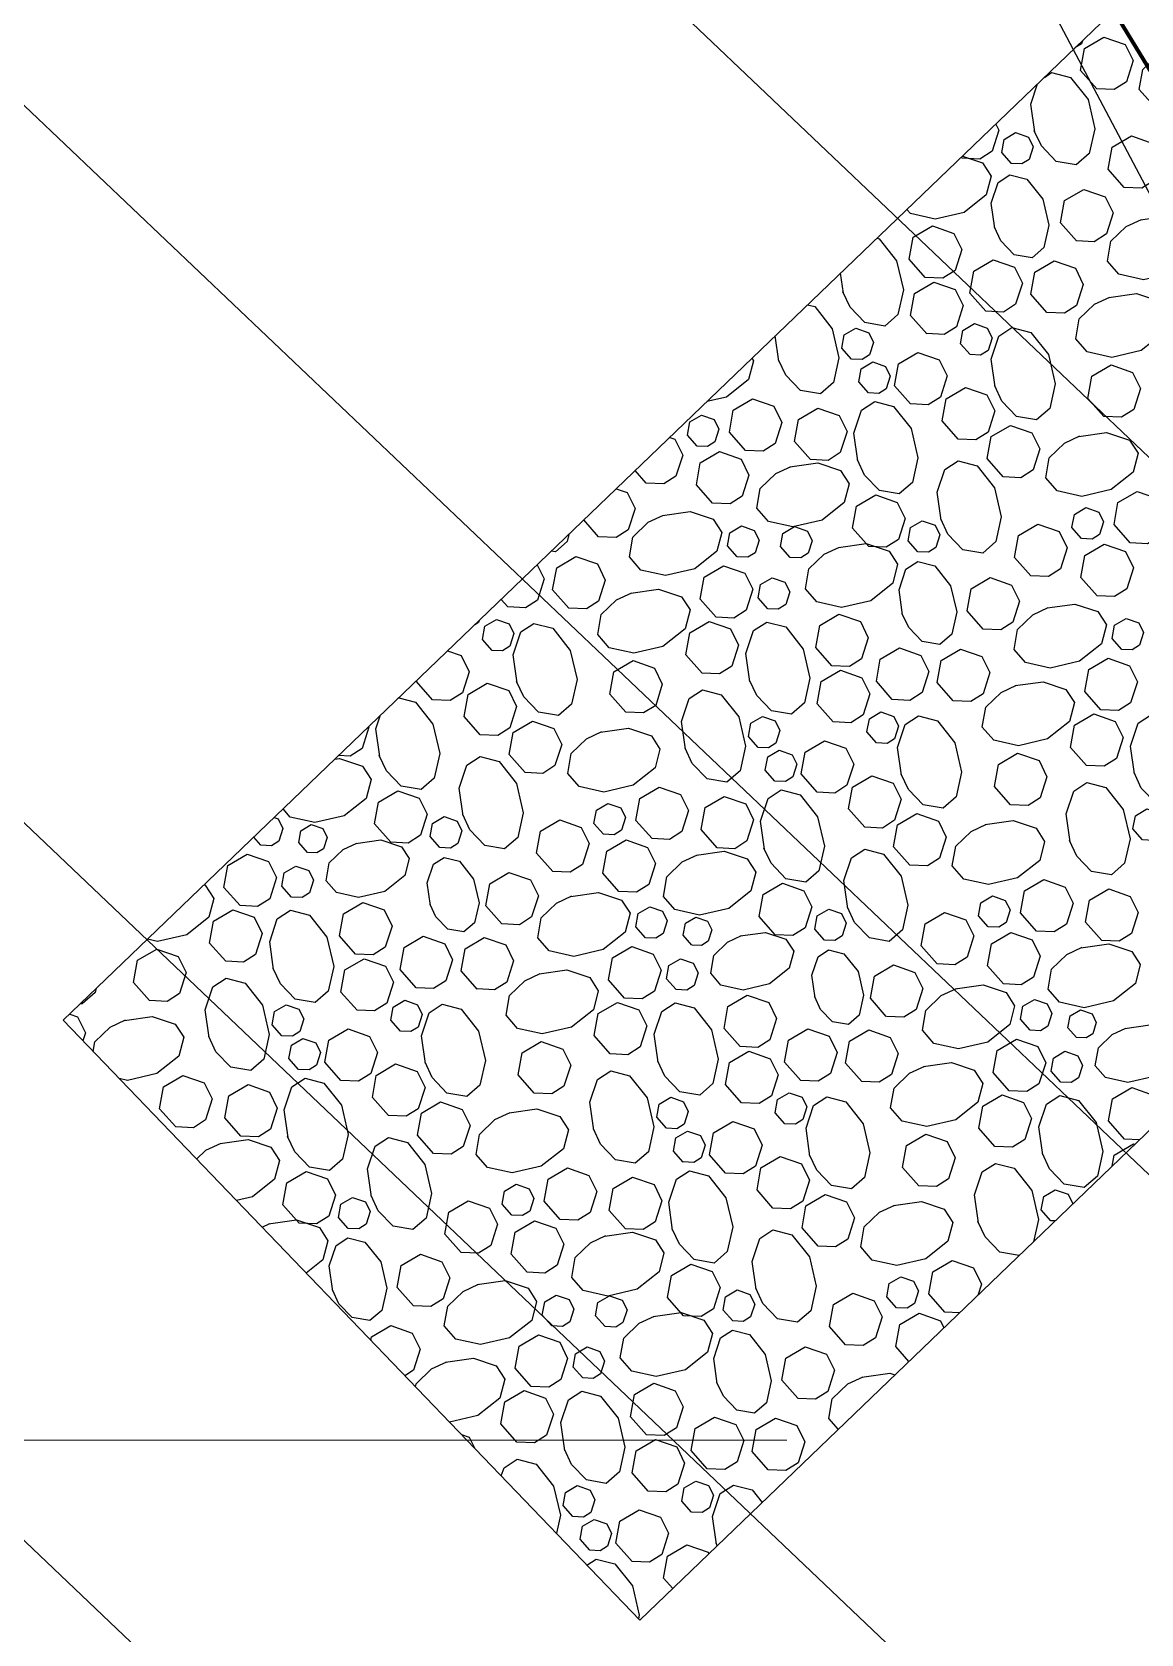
# Model space of a CAD drawing. Header units: inches. Extents: x -5337 to 1057, y 15227 to 19227.
# Drawn here: x -2518.72 to -2505.39, y 16526.15 to 16545.41 of the extents above; entities that cross this region are included whole.
import ezdxf

# ---------------------------------------------------------------- set-up
doc = ezdxf.new("R2010")
doc.units = ezdxf.units.IN
doc.header["$LTSCALE"] = 150
doc.header["$MEASUREMENT"] = 0
doc.linetypes.add('HIDDEN', pattern=[0.375, 0.25, -0.125])
for name, color, linetype in [('CONT-MJR', 84, 'Continuous'), ('grid', 7, 'HIDDEN'), ('PAVING', 7, 'Continuous')]:
    doc.layers.add(name, color=color, linetype=linetype)

msp = doc.modelspace()

# ---------------------------------------------------------------- linework, layer by layer
at = {"color": 5}
for p, q in [((-2520.259, 16554.525), (-2501.924, 16537.091)), ((-2481.3, 16498.004), (-2509.689, 16551.808)), ((-2526.284, 16551.63), (-2492.792, 16519.783)), ((-2530.894, 16547.389), (-2483.659, 16502.474)), ((-2535.503, 16543.148), (-2480.718, 16491.053))]:
    msp.add_line(p, q, dxfattribs=at)
at = {"layer": 'CONT-MJR', "color": 5, "linetype": 'Continuous', "lineweight": 70}
msp.add_line((-2501.621, 16538.925), (-2509.053, 16551.159), dxfattribs=at)
at = {"layer": 'grid', "color": 252, "linetype": 'HIDDEN', "lineweight": 0, "ltscale": 0.6}
msp.add_line((-5232.144, 16528.484), (952.356, 16528.484), dxfattribs=at)
at = {"layer": 'PAVING', "color": 1, "flags": 128}
msp.add_lwpolyline([(-2518.342, 16533.529), (-2511.411, 16526.319), (-2496.993, 16540.18), (-2503.924, 16547.389)], close=True, dxfattribs=at)
for points in [[(-2506.094, 16545.304), (-2506.105, 16545.267), (-2506.184, 16545.217)], [(-2505.922, 16544.727), (-2506.116, 16544.947), (-2506.068, 16545.211), (-2505.836, 16545.347), (-2505.579, 16545.257), (-2505.484, 16545.064), (-2505.564, 16544.811), (-2505.711, 16544.718), (-2505.922, 16544.727)], [(-2505.015, 16545.215), (-2504.68, 16545.263), (-2504.405, 16545.171), (-2504.302, 16545.012), (-2504.361, 16544.785), (-2504.626, 16544.575), (-2504.977, 16544.494), (-2505.273, 16544.559), (-2505.41, 16544.717), (-2505.369, 16544.956), (-2505.184, 16545.134), (-2505, 16545.22)], [(-2506.551, 16544.863), (-2506.464, 16544.92), (-2506.237, 16544.861), (-2506.026, 16544.596), (-2505.945, 16544.246), (-2506.011, 16543.949), (-2506.169, 16543.812), (-2506.408, 16543.852), (-2506.586, 16544.038), (-2506.672, 16544.222)], [(-2506.667, 16544.208), (-2506.714, 16544.542), (-2506.633, 16544.784)], [(-2507.136, 16544.301), (-2507.1, 16544.227), (-2507.18, 16543.974), (-2507.327, 16543.881), (-2507.538, 16543.891)], [(-2506.947, 16543.827), (-2507.063, 16543.959), (-2507.034, 16544.118), (-2506.896, 16544.199), (-2506.741, 16544.145), (-2506.684, 16544.029), (-2506.732, 16543.877), (-2506.821, 16543.822), (-2506.948, 16543.827)], [(-2505.591, 16543.539), (-2505.785, 16543.758), (-2505.737, 16544.023), (-2505.505, 16544.159), (-2505.248, 16544.07), (-2505.153, 16543.876), (-2505.233, 16543.623), (-2505.38, 16543.53), (-2505.591, 16543.539)], [(-2507.536, 16543.917), (-2507.293, 16543.836), (-2507.191, 16543.677), (-2507.25, 16543.45), (-2507.515, 16543.24), (-2507.865, 16543.159), (-2508.161, 16543.225), (-2508.205, 16543.274)], [(-2507.538, 16543.891), (-2507.55, 16543.903)], [(-2507.147, 16543.05), (-2507.19, 16543.352), (-2507.107, 16543.599), (-2506.964, 16543.692), (-2506.76, 16543.639), (-2506.571, 16543.4), (-2506.497, 16543.085), (-2506.557, 16542.818), (-2506.699, 16542.694), (-2506.914, 16542.731), (-2507.074, 16542.898), (-2507.151, 16543.063)], [(-2506.164, 16542.897), (-2506.357, 16543.116), (-2506.309, 16543.381), (-2506.078, 16543.517), (-2505.821, 16543.427), (-2505.725, 16543.234), (-2505.806, 16542.981), (-2505.953, 16542.888), (-2506.164, 16542.897)], [(-2505.396, 16543.151), (-2505.061, 16543.199), (-2504.786, 16543.107), (-2504.683, 16542.948), (-2504.742, 16542.721), (-2505.007, 16542.511), (-2505.358, 16542.43), (-2505.654, 16542.496), (-2505.792, 16542.654), (-2505.751, 16542.893), (-2505.566, 16543.07), (-2505.382, 16543.156)], [(-2507.983, 16542.457), (-2508.176, 16542.677), (-2508.128, 16542.941), (-2507.896, 16543.077), (-2507.639, 16542.987), (-2507.544, 16542.794), (-2507.624, 16542.541), (-2507.771, 16542.448), (-2507.983, 16542.457)], [(-2508.561, 16542.931), (-2508.536, 16542.924), (-2508.326, 16542.659), (-2508.245, 16542.308), (-2508.31, 16542.012), (-2508.468, 16541.874), (-2508.707, 16541.915), (-2508.885, 16542.1), (-2508.971, 16542.285)], [(-2507.254, 16542.052), (-2507.448, 16542.271), (-2507.4, 16542.535), (-2507.168, 16542.671), (-2506.911, 16542.582), (-2506.815, 16542.388), (-2506.896, 16542.135), (-2507.043, 16542.042), (-2507.254, 16542.052)], [(-2506.521, 16542.038), (-2506.715, 16542.257), (-2506.667, 16542.522), (-2506.435, 16542.658), (-2506.178, 16542.568), (-2506.083, 16542.375), (-2506.163, 16542.122), (-2506.31, 16542.029), (-2506.521, 16542.038)], [(-2508.966, 16542.27), (-2509, 16542.509)], [(-2507.965, 16541.782), (-2508.158, 16542.002), (-2508.11, 16542.266), (-2507.878, 16542.402), (-2507.621, 16542.313), (-2507.526, 16542.119), (-2507.606, 16541.866), (-2507.753, 16541.773), (-2507.964, 16541.783)], [(-2505.777, 16542.218), (-2505.443, 16542.266), (-2505.168, 16542.174), (-2505.065, 16542.015), (-2505.124, 16541.788), (-2505.389, 16541.578), (-2505.74, 16541.497), (-2506.036, 16541.563), (-2506.173, 16541.721), (-2506.132, 16541.96), (-2505.947, 16542.137), (-2505.763, 16542.223)], [(-2509.396, 16542.129), (-2509.31, 16542.107), (-2509.1, 16541.842), (-2509.019, 16541.491), (-2509.085, 16541.195), (-2509.243, 16541.058), (-2509.481, 16541.098), (-2509.659, 16541.284), (-2509.745, 16541.468)], [(-2508.869, 16541.476), (-2508.985, 16541.608), (-2508.956, 16541.767), (-2508.817, 16541.848), (-2508.662, 16541.794), (-2508.605, 16541.678), (-2508.654, 16541.526), (-2508.742, 16541.471), (-2508.869, 16541.476)], [(-2507.444, 16541.53), (-2507.559, 16541.662), (-2507.531, 16541.821), (-2507.391, 16541.903), (-2507.238, 16541.849), (-2507.18, 16541.733), (-2507.228, 16541.581), (-2507.317, 16541.525), (-2507.443, 16541.531)], [(-2507.143, 16541.142), (-2507.191, 16541.477), (-2507.099, 16541.752), (-2506.94, 16541.855), (-2506.713, 16541.796), (-2506.503, 16541.531), (-2506.422, 16541.18), (-2506.487, 16540.884), (-2506.645, 16540.746), (-2506.884, 16540.787), (-2507.062, 16540.972), (-2507.148, 16541.156)], [(-2509.74, 16541.453), (-2509.784, 16541.756)], [(-2510.065, 16541.486), (-2510.046, 16541.457), (-2510.106, 16541.23), (-2510.37, 16541.02), (-2510.606, 16540.966)], [(-2508.666, 16541.071), (-2508.782, 16541.202), (-2508.753, 16541.361), (-2508.614, 16541.443), (-2508.46, 16541.389), (-2508.403, 16541.273), (-2508.451, 16541.121), (-2508.539, 16541.065), (-2508.666, 16541.071)], [(-2508.158, 16540.937), (-2508.351, 16541.156), (-2508.303, 16541.421), (-2508.071, 16541.557), (-2507.814, 16541.467), (-2507.719, 16541.274), (-2507.8, 16541.021), (-2507.946, 16540.928), (-2508.158, 16540.937)], [(-2505.836, 16540.786), (-2506.029, 16541.005), (-2505.981, 16541.27), (-2505.749, 16541.406), (-2505.492, 16541.317), (-2505.397, 16541.123), (-2505.477, 16540.87), (-2505.624, 16540.777), (-2505.836, 16540.786)], [(-2507.587, 16540.516), (-2507.78, 16540.735), (-2507.732, 16541), (-2507.5, 16541.136), (-2507.243, 16541.046), (-2507.148, 16540.853), (-2507.228, 16540.6), (-2507.375, 16540.507), (-2507.587, 16540.516)], [(-2510.143, 16540.379), (-2510.336, 16540.599), (-2510.289, 16540.863), (-2510.057, 16541), (-2509.8, 16540.91), (-2509.704, 16540.716), (-2509.785, 16540.463), (-2509.932, 16540.37), (-2510.143, 16540.38)], [(-2509.361, 16540.268), (-2509.554, 16540.488), (-2509.506, 16540.752), (-2509.275, 16540.888), (-2509.017, 16540.799), (-2508.922, 16540.605), (-2509.003, 16540.352), (-2509.149, 16540.259), (-2509.361, 16540.268)], [(-2508.793, 16540.252), (-2508.841, 16540.587), (-2508.749, 16540.862), (-2508.59, 16540.965), (-2508.363, 16540.906), (-2508.153, 16540.641), (-2508.072, 16540.291), (-2508.137, 16539.994), (-2508.295, 16539.857), (-2508.534, 16539.897), (-2508.712, 16540.083), (-2508.798, 16540.267)], [(-2510.725, 16540.432), (-2510.841, 16540.563), (-2510.812, 16540.722), (-2510.673, 16540.803), (-2510.519, 16540.75), (-2510.461, 16540.634), (-2510.51, 16540.482), (-2510.598, 16540.426), (-2510.725, 16540.432)], [(-2507.045, 16540.061), (-2507.239, 16540.28), (-2507.191, 16540.545), (-2506.959, 16540.68), (-2506.702, 16540.591), (-2506.607, 16540.398), (-2506.687, 16540.144), (-2506.834, 16540.051), (-2507.045, 16540.061)], [(-2511.053, 16540.536), (-2510.993, 16540.515), (-2510.897, 16540.322), (-2510.978, 16540.068), (-2511.125, 16539.976), (-2511.336, 16539.985)], [(-2506.138, 16540.548), (-2505.803, 16540.596), (-2505.528, 16540.504), (-2505.425, 16540.345), (-2505.484, 16540.118), (-2505.749, 16539.908), (-2506.1, 16539.827), (-2506.396, 16539.893), (-2506.533, 16540.051), (-2506.493, 16540.289), (-2506.307, 16540.467), (-2506.123, 16540.553)], [(-2510.54, 16539.745), (-2510.733, 16539.964), (-2510.686, 16540.228), (-2510.454, 16540.365), (-2510.196, 16540.275), (-2510.101, 16540.082), (-2510.182, 16539.828), (-2510.328, 16539.735), (-2510.54, 16539.745)], [(-2507.79, 16539.541), (-2507.838, 16539.876), (-2507.745, 16540.15), (-2507.587, 16540.253), (-2507.36, 16540.194), (-2507.149, 16539.93), (-2507.068, 16539.579), (-2507.134, 16539.283), (-2507.292, 16539.145), (-2507.531, 16539.186), (-2507.709, 16539.371), (-2507.795, 16539.555)], [(-2511.336, 16539.985), (-2511.469, 16540.136)], [(-2509.609, 16540.181), (-2509.275, 16540.229), (-2509, 16540.137), (-2508.897, 16539.978), (-2508.956, 16539.751), (-2509.221, 16539.541), (-2509.572, 16539.46), (-2509.868, 16539.525), (-2510.005, 16539.684), (-2509.965, 16539.922), (-2509.779, 16540.1), (-2509.595, 16540.186)], [(-2511.696, 16539.918), (-2511.565, 16539.873), (-2511.47, 16539.679), (-2511.551, 16539.426), (-2511.697, 16539.333), (-2511.909, 16539.342)], [(-2505.521, 16539.267), (-2505.714, 16539.487), (-2505.666, 16539.751), (-2505.435, 16539.887), (-2505.178, 16539.798), (-2505.083, 16539.604), (-2505.163, 16539.351), (-2505.31, 16539.258), (-2505.521, 16539.267)], [(-2508.661, 16539.224), (-2508.855, 16539.443), (-2508.807, 16539.708), (-2508.575, 16539.844), (-2508.318, 16539.754), (-2508.223, 16539.561), (-2508.303, 16539.307), (-2508.45, 16539.215), (-2508.661, 16539.224)], [(-2506.103, 16539.319), (-2506.219, 16539.451), (-2506.19, 16539.609), (-2506.051, 16539.691), (-2505.897, 16539.637), (-2505.84, 16539.521), (-2505.888, 16539.369), (-2505.976, 16539.314), (-2506.103, 16539.319)], [(-2511.909, 16539.342), (-2512.085, 16539.543)], [(-2511.141, 16539.597), (-2510.806, 16539.645), (-2510.531, 16539.553), (-2510.428, 16539.394), (-2510.487, 16539.167), (-2510.752, 16538.957), (-2511.103, 16538.876), (-2511.399, 16538.941), (-2511.537, 16539.1), (-2511.496, 16539.338), (-2511.311, 16539.516), (-2511.127, 16539.602)], [(-2510.243, 16539.099), (-2510.359, 16539.231), (-2510.33, 16539.39), (-2510.191, 16539.471), (-2510.037, 16539.417), (-2509.98, 16539.301), (-2510.028, 16539.15), (-2510.116, 16539.094), (-2510.243, 16539.099)], [(-2508.071, 16539.16), (-2508.187, 16539.292), (-2508.158, 16539.451), (-2508.019, 16539.532), (-2507.865, 16539.479), (-2507.807, 16539.363), (-2507.856, 16539.211), (-2507.944, 16539.155), (-2508.071, 16539.161)], [(-2506.715, 16538.873), (-2506.908, 16539.092), (-2506.86, 16539.356), (-2506.628, 16539.493), (-2506.371, 16539.403), (-2506.276, 16539.209), (-2506.356, 16538.956), (-2506.503, 16538.863), (-2506.715, 16538.873)], [(-2512.266, 16539.369), (-2512.285, 16539.283), (-2512.427, 16539.16), (-2512.476, 16539.168)], [(-2509.605, 16539.091), (-2509.72, 16539.223), (-2509.692, 16539.382), (-2509.553, 16539.464), (-2509.398, 16539.41), (-2509.341, 16539.294), (-2509.389, 16539.142), (-2509.477, 16539.086), (-2509.605, 16539.092)], [(-2512.266, 16538.483), (-2512.46, 16538.703), (-2512.411, 16538.967), (-2512.18, 16539.103), (-2511.923, 16539.014), (-2511.827, 16538.82), (-2511.908, 16538.567), (-2512.055, 16538.474), (-2512.266, 16538.483)], [(-2509.026, 16539.213), (-2508.692, 16539.261), (-2508.417, 16539.17), (-2508.314, 16539.011), (-2508.373, 16538.784), (-2508.638, 16538.573), (-2508.989, 16538.492), (-2509.285, 16538.558), (-2509.423, 16538.716), (-2509.382, 16538.955), (-2509.196, 16539.133), (-2509.012, 16539.218)], [(-2505.918, 16538.632), (-2506.111, 16538.852), (-2506.064, 16539.116), (-2505.832, 16539.252), (-2505.575, 16539.163), (-2505.479, 16538.969), (-2505.56, 16538.716), (-2505.707, 16538.623), (-2505.918, 16538.632)], [(-2512.645, 16539.005), (-2512.56, 16538.834), (-2512.641, 16538.581), (-2512.788, 16538.488), (-2512.999, 16538.497)], [(-2510.494, 16538.373), (-2510.687, 16538.592), (-2510.639, 16538.857), (-2510.407, 16538.993), (-2510.15, 16538.903), (-2510.055, 16538.71), (-2510.136, 16538.457), (-2510.282, 16538.364), (-2510.494, 16538.373)], [(-2508.254, 16538.403), (-2508.297, 16538.705), (-2508.214, 16538.952), (-2508.071, 16539.045), (-2507.867, 16538.992), (-2507.677, 16538.753), (-2507.604, 16538.438), (-2507.664, 16538.171), (-2507.806, 16538.047), (-2508.021, 16538.084), (-2508.181, 16538.251), (-2508.258, 16538.416)], [(-2511.522, 16538.664), (-2511.188, 16538.712), (-2510.913, 16538.62), (-2510.809, 16538.461), (-2510.869, 16538.234), (-2511.134, 16538.024), (-2511.484, 16537.943), (-2511.78, 16538.008), (-2511.918, 16538.166), (-2511.877, 16538.405), (-2511.692, 16538.583), (-2511.508, 16538.669)], [(-2509.874, 16538.475), (-2509.99, 16538.607), (-2509.962, 16538.766), (-2509.823, 16538.847), (-2509.668, 16538.794), (-2509.611, 16538.678), (-2509.659, 16538.526), (-2509.748, 16538.47), (-2509.874, 16538.476)], [(-2507.287, 16538.23), (-2507.48, 16538.45), (-2507.432, 16538.714), (-2507.201, 16538.85), (-2506.944, 16538.76), (-2506.848, 16538.567), (-2506.929, 16538.314), (-2507.076, 16538.221), (-2507.287, 16538.23)], [(-2512.999, 16538.497), (-2513.079, 16538.588)], [(-2506.519, 16538.485), (-2506.185, 16538.532), (-2505.909, 16538.441), (-2505.806, 16538.282), (-2505.865, 16538.055), (-2506.13, 16537.844), (-2506.481, 16537.763), (-2506.777, 16537.829), (-2506.915, 16537.987), (-2506.874, 16538.226), (-2506.689, 16538.404), (-2506.505, 16538.49)], [(-2513.345, 16538.333), (-2513.351, 16538.312), (-2513.396, 16538.284)], [(-2513.188, 16537.976), (-2513.304, 16538.108), (-2513.275, 16538.266), (-2513.136, 16538.348), (-2512.982, 16538.294), (-2512.925, 16538.178), (-2512.973, 16538.026), (-2513.061, 16537.971), (-2513.188, 16537.976)], [(-2510.665, 16537.703), (-2510.859, 16537.923), (-2510.811, 16538.187), (-2510.579, 16538.323), (-2510.322, 16538.233), (-2510.227, 16538.04), (-2510.307, 16537.787), (-2510.454, 16537.694), (-2510.665, 16537.703)], [(-2510.089, 16537.603), (-2510.137, 16537.938), (-2510.045, 16538.213), (-2509.886, 16538.316), (-2509.659, 16538.257), (-2509.449, 16537.992), (-2509.368, 16537.642), (-2509.434, 16537.346), (-2509.591, 16537.208), (-2509.83, 16537.249), (-2510.008, 16537.434), (-2510.094, 16537.618)], [(-2509.106, 16537.79), (-2509.299, 16538.01), (-2509.251, 16538.274), (-2509.019, 16538.411), (-2508.762, 16538.321), (-2508.667, 16538.127), (-2508.748, 16537.874), (-2508.894, 16537.781), (-2509.106, 16537.79)], [(-2505.621, 16537.987), (-2505.737, 16538.119), (-2505.708, 16538.277), (-2505.569, 16538.359), (-2505.415, 16538.305), (-2505.358, 16538.189), (-2505.407, 16538.037), (-2505.494, 16537.981), (-2505.621, 16537.987)], [(-2512.888, 16537.587), (-2512.936, 16537.922), (-2512.844, 16538.197), (-2512.685, 16538.3), (-2512.458, 16538.241), (-2512.248, 16537.976), (-2512.166, 16537.625), (-2512.232, 16537.329), (-2512.39, 16537.192), (-2512.629, 16537.232), (-2512.807, 16537.418), (-2512.893, 16537.602)], [(-2513.722, 16537.97), (-2513.559, 16537.913), (-2513.464, 16537.719), (-2513.545, 16537.466), (-2513.691, 16537.374), (-2513.903, 16537.383)], [(-2508.378, 16537.385), (-2508.57, 16537.604), (-2508.523, 16537.869), (-2508.291, 16538.005), (-2508.034, 16537.915), (-2507.939, 16537.722), (-2508.019, 16537.469), (-2508.166, 16537.375), (-2508.378, 16537.385)], [(-2507.645, 16537.371), (-2507.838, 16537.59), (-2507.79, 16537.855), (-2507.558, 16537.991), (-2507.301, 16537.901), (-2507.206, 16537.708), (-2507.286, 16537.455), (-2507.433, 16537.362), (-2507.645, 16537.371)], [(-2511.581, 16537.232), (-2511.774, 16537.451), (-2511.726, 16537.716), (-2511.494, 16537.852), (-2511.237, 16537.762), (-2511.142, 16537.569), (-2511.222, 16537.315), (-2511.369, 16537.223), (-2511.581, 16537.232)], [(-2505.872, 16537.261), (-2506.065, 16537.48), (-2506.017, 16537.745), (-2505.786, 16537.881), (-2505.528, 16537.791), (-2505.433, 16537.597), (-2505.514, 16537.345), (-2505.66, 16537.252), (-2505.872, 16537.261)], [(-2513.903, 16537.383), (-2514.096, 16537.602), (-2514.094, 16537.612)], [(-2513.331, 16536.962), (-2513.525, 16537.181), (-2513.477, 16537.445), (-2513.245, 16537.582), (-2512.988, 16537.492), (-2512.893, 16537.299), (-2512.973, 16537.045), (-2513.12, 16536.952), (-2513.331, 16536.962)], [(-2509.088, 16537.116), (-2509.281, 16537.335), (-2509.233, 16537.6), (-2509.001, 16537.736), (-2508.744, 16537.646), (-2508.649, 16537.453), (-2508.729, 16537.199), (-2508.876, 16537.106), (-2509.088, 16537.116)], [(-2506.9, 16537.552), (-2506.566, 16537.599), (-2506.291, 16537.507), (-2506.188, 16537.348), (-2506.247, 16537.122), (-2506.512, 16536.912), (-2506.863, 16536.83), (-2507.159, 16536.896), (-2507.297, 16537.054), (-2507.256, 16537.293), (-2507.07, 16537.471), (-2506.886, 16537.557)], [(-2514.31, 16537.404), (-2514.108, 16537.352), (-2513.898, 16537.087), (-2513.816, 16536.736), (-2513.882, 16536.44), (-2514.04, 16536.302), (-2514.279, 16536.343), (-2514.457, 16536.528), (-2514.543, 16536.712)], [(-2510.864, 16536.787), (-2510.911, 16537.121), (-2510.819, 16537.397), (-2510.66, 16537.5), (-2510.434, 16537.44), (-2510.223, 16537.175), (-2510.142, 16536.824), (-2510.208, 16536.528), (-2510.366, 16536.391), (-2510.605, 16536.432), (-2510.782, 16536.617), (-2510.868, 16536.801)], [(-2514.538, 16536.698), (-2514.586, 16537.033), (-2514.533, 16537.19)], [(-2509.992, 16536.81), (-2510.108, 16536.941), (-2510.079, 16537.1), (-2509.94, 16537.181), (-2509.785, 16537.128), (-2509.728, 16537.012), (-2509.777, 16536.86), (-2509.865, 16536.804), (-2509.992, 16536.81)], [(-2508.567, 16536.864), (-2508.683, 16536.995), (-2508.654, 16537.154), (-2508.515, 16537.236), (-2508.361, 16537.182), (-2508.303, 16537.066), (-2508.352, 16536.914), (-2508.44, 16536.858), (-2508.567, 16536.864)], [(-2508.266, 16536.475), (-2508.314, 16536.81), (-2508.222, 16537.085), (-2508.063, 16537.188), (-2507.836, 16537.129), (-2507.626, 16536.864), (-2507.545, 16536.513), (-2507.611, 16536.217), (-2507.769, 16536.079), (-2508.007, 16536.12), (-2508.185, 16536.305), (-2508.271, 16536.489)], [(-2506.044, 16536.591), (-2506.237, 16536.81), (-2506.189, 16537.075), (-2505.957, 16537.211), (-2505.7, 16537.121), (-2505.605, 16536.928), (-2505.685, 16536.675), (-2505.832, 16536.582), (-2506.044, 16536.591)], [(-2505.467, 16536.491), (-2505.515, 16536.826), (-2505.423, 16537.101), (-2505.264, 16537.204), (-2505.037, 16537.145), (-2504.827, 16536.88), (-2504.746, 16536.529), (-2504.812, 16536.233), (-2504.97, 16536.095), (-2505.209, 16536.136), (-2505.386, 16536.321), (-2505.472, 16536.506)], [(-2514.671, 16537.058), (-2514.667, 16537.051), (-2514.748, 16536.798), (-2514.894, 16536.705), (-2515.032, 16536.711)], [(-2512.791, 16536.506), (-2512.984, 16536.726), (-2512.936, 16536.99), (-2512.704, 16537.126), (-2512.447, 16537.036), (-2512.351, 16536.843), (-2512.432, 16536.59), (-2512.579, 16536.497), (-2512.79, 16536.506)], [(-2511.883, 16536.994), (-2511.548, 16537.041), (-2511.273, 16536.95), (-2511.17, 16536.79), (-2511.229, 16536.564), (-2511.494, 16536.354), (-2511.844, 16536.272), (-2512.141, 16536.338), (-2512.278, 16536.496), (-2512.237, 16536.735), (-2512.052, 16536.913), (-2511.868, 16536.999)], [(-2509.789, 16536.404), (-2509.905, 16536.536), (-2509.876, 16536.694), (-2509.737, 16536.776), (-2509.583, 16536.722), (-2509.526, 16536.606), (-2509.574, 16536.454), (-2509.662, 16536.399), (-2509.789, 16536.404)], [(-2509.281, 16536.27), (-2509.474, 16536.49), (-2509.426, 16536.754), (-2509.195, 16536.89), (-2508.937, 16536.801), (-2508.842, 16536.607), (-2508.923, 16536.354), (-2509.069, 16536.261), (-2509.281, 16536.27)], [(-2515.078, 16536.666), (-2515.02, 16536.674), (-2514.745, 16536.582), (-2514.642, 16536.424), (-2514.701, 16536.197), (-2514.966, 16535.986), (-2515.316, 16535.905), (-2515.613, 16535.971), (-2515.699, 16536.07)], [(-2513.535, 16535.986), (-2513.582, 16536.321), (-2513.49, 16536.596), (-2513.331, 16536.699), (-2513.104, 16536.64), (-2512.894, 16536.375), (-2512.813, 16536.024), (-2512.879, 16535.728), (-2513.037, 16535.59), (-2513.276, 16535.631), (-2513.454, 16535.817), (-2513.54, 16536.001)], [(-2506.959, 16536.119), (-2507.152, 16536.339), (-2507.104, 16536.603), (-2506.872, 16536.739), (-2506.615, 16536.65), (-2506.52, 16536.456), (-2506.6, 16536.203), (-2506.747, 16536.11), (-2506.959, 16536.119)], [(-2508.71, 16535.849), (-2508.903, 16536.069), (-2508.855, 16536.333), (-2508.623, 16536.469), (-2508.366, 16536.38), (-2508.271, 16536.186), (-2508.351, 16535.933), (-2508.498, 16535.84), (-2508.71, 16535.849)], [(-2514.406, 16535.669), (-2514.599, 16535.889), (-2514.552, 16536.153), (-2514.32, 16536.289), (-2514.063, 16536.2), (-2513.967, 16536.006), (-2514.048, 16535.753), (-2514.195, 16535.66), (-2514.406, 16535.67)], [(-2511.266, 16535.713), (-2511.459, 16535.932), (-2511.412, 16536.197), (-2511.18, 16536.333), (-2510.923, 16536.243), (-2510.827, 16536.05), (-2510.908, 16535.797), (-2511.055, 16535.704), (-2511.266, 16535.713)], [(-2510.484, 16535.601), (-2510.677, 16535.821), (-2510.629, 16536.085), (-2510.398, 16536.221), (-2510.14, 16536.132), (-2510.045, 16535.938), (-2510.126, 16535.685), (-2510.272, 16535.592), (-2510.484, 16535.602)], [(-2509.916, 16535.586), (-2509.964, 16535.921), (-2509.872, 16536.195), (-2509.713, 16536.298), (-2509.486, 16536.239), (-2509.276, 16535.974), (-2509.195, 16535.624), (-2509.26, 16535.327), (-2509.419, 16535.19), (-2509.657, 16535.231), (-2509.835, 16535.416), (-2509.921, 16535.6)], [(-2506.242, 16535.674), (-2506.29, 16536.009), (-2506.198, 16536.284), (-2506.039, 16536.387), (-2505.812, 16536.328), (-2505.602, 16536.063), (-2505.52, 16535.712), (-2505.586, 16535.416), (-2505.744, 16535.279), (-2505.983, 16535.319), (-2506.161, 16535.504), (-2506.247, 16535.689)], [(-2511.848, 16535.765), (-2511.964, 16535.896), (-2511.935, 16536.055), (-2511.796, 16536.137), (-2511.642, 16536.083), (-2511.585, 16535.967), (-2511.633, 16535.815), (-2511.721, 16535.759), (-2511.848, 16535.765)], [(-2508.169, 16535.394), (-2508.362, 16535.613), (-2508.314, 16535.878), (-2508.082, 16536.014), (-2507.825, 16535.924), (-2507.73, 16535.731), (-2507.811, 16535.478), (-2507.957, 16535.385), (-2508.169, 16535.394)], [(-2505.37, 16535.697), (-2505.486, 16535.829), (-2505.457, 16535.988), (-2505.318, 16536.069), (-2505.164, 16536.015), (-2505.107, 16535.899), (-2505.155, 16535.747), (-2505.243, 16535.692), (-2505.37, 16535.697)], [(-2515.805, 16535.967), (-2515.76, 16535.952), (-2515.703, 16535.836), (-2515.752, 16535.684), (-2515.84, 16535.628), (-2515.967, 16535.634)], [(-2515.407, 16535.546), (-2515.511, 16535.665), (-2515.486, 16535.808), (-2515.36, 16535.881), (-2515.221, 16535.833), (-2515.17, 16535.728), (-2515.214, 16535.592), (-2515.293, 16535.541), (-2515.407, 16535.546)], [(-2513.816, 16535.606), (-2513.931, 16535.738), (-2513.903, 16535.896), (-2513.764, 16535.978), (-2513.609, 16535.924), (-2513.552, 16535.808), (-2513.6, 16535.656), (-2513.689, 16535.6), (-2513.815, 16535.606)], [(-2512.459, 16535.318), (-2512.653, 16535.537), (-2512.605, 16535.802), (-2512.373, 16535.938), (-2512.116, 16535.848), (-2512.021, 16535.655), (-2512.101, 16535.402), (-2512.248, 16535.309), (-2512.459, 16535.318)], [(-2507.261, 16535.881), (-2506.926, 16535.929), (-2506.651, 16535.837), (-2506.548, 16535.678), (-2506.607, 16535.451), (-2506.872, 16535.241), (-2507.223, 16535.16), (-2507.519, 16535.226), (-2507.657, 16535.384), (-2507.616, 16535.623), (-2507.431, 16535.8), (-2507.246, 16535.886)], [(-2515.966, 16535.634), (-2516.052, 16535.73)], [(-2514.826, 16535.655), (-2514.525, 16535.698), (-2514.277, 16535.615), (-2514.185, 16535.472), (-2514.238, 16535.268), (-2514.477, 16535.079), (-2514.792, 16535.006), (-2515.059, 16535.065), (-2515.183, 16535.207), (-2515.146, 16535.422), (-2514.979, 16535.582), (-2514.814, 16535.66)], [(-2511.663, 16535.078), (-2511.856, 16535.297), (-2511.808, 16535.562), (-2511.577, 16535.698), (-2511.319, 16535.608), (-2511.224, 16535.415), (-2511.305, 16535.161), (-2511.452, 16535.069), (-2511.663, 16535.078)], [(-2516.217, 16534.908), (-2516.41, 16535.127), (-2516.362, 16535.391), (-2516.131, 16535.528), (-2515.874, 16535.438), (-2515.778, 16535.244), (-2515.859, 16534.991), (-2516.006, 16534.898), (-2516.217, 16534.908)], [(-2513.929, 16534.911), (-2513.967, 16535.183), (-2513.893, 16535.405), (-2513.764, 16535.488), (-2513.58, 16535.441), (-2513.41, 16535.226), (-2513.344, 16534.942), (-2513.398, 16534.702), (-2513.526, 16534.591), (-2513.719, 16534.624), (-2513.863, 16534.774), (-2513.933, 16534.923)], [(-2510.733, 16535.514), (-2510.398, 16535.562), (-2510.123, 16535.47), (-2510.02, 16535.311), (-2510.079, 16535.084), (-2510.344, 16534.874), (-2510.694, 16534.793), (-2510.991, 16534.859), (-2511.128, 16535.017), (-2511.088, 16535.255), (-2510.902, 16535.433), (-2510.718, 16535.519)], [(-2508.913, 16534.874), (-2508.96, 16535.209), (-2508.869, 16535.484), (-2508.71, 16535.587), (-2508.483, 16535.527), (-2508.273, 16535.263), (-2508.191, 16534.912), (-2508.257, 16534.616), (-2508.415, 16534.478), (-2508.654, 16534.519), (-2508.832, 16534.704), (-2508.918, 16534.888)], [(-2515.598, 16535.01), (-2515.714, 16535.141), (-2515.685, 16535.3), (-2515.546, 16535.382), (-2515.392, 16535.328), (-2515.334, 16535.212), (-2515.383, 16535.06), (-2515.471, 16535.004), (-2515.598, 16535.01)], [(-2513.071, 16534.687), (-2513.264, 16534.907), (-2513.216, 16535.171), (-2512.985, 16535.307), (-2512.728, 16535.218), (-2512.632, 16535.024), (-2512.713, 16534.771), (-2512.86, 16534.678), (-2513.071, 16534.687)], [(-2516.647, 16535.158), (-2516.636, 16535.154), (-2516.533, 16534.995), (-2516.592, 16534.768), (-2516.857, 16534.558), (-2517.208, 16534.477), (-2517.328, 16534.504)], [(-2512.243, 16535.019), (-2511.908, 16535.067), (-2511.633, 16534.975), (-2511.53, 16534.816), (-2511.589, 16534.589), (-2511.854, 16534.379), (-2512.204, 16534.298), (-2512.501, 16534.364), (-2512.639, 16534.522), (-2512.598, 16534.76), (-2512.413, 16534.938), (-2512.228, 16535.024)], [(-2509.785, 16534.557), (-2509.978, 16534.776), (-2509.93, 16535.041), (-2509.698, 16535.177), (-2509.441, 16535.087), (-2509.346, 16534.894), (-2509.426, 16534.641), (-2509.573, 16534.548), (-2509.785, 16534.557)], [(-2506.645, 16534.601), (-2506.838, 16534.82), (-2506.79, 16535.084), (-2506.558, 16535.22), (-2506.301, 16535.131), (-2506.205, 16534.937), (-2506.286, 16534.684), (-2506.433, 16534.591), (-2506.645, 16534.601)], [(-2505.862, 16534.489), (-2506.056, 16534.709), (-2506.008, 16534.973), (-2505.776, 16535.109), (-2505.519, 16535.019), (-2505.424, 16534.826), (-2505.504, 16534.573), (-2505.651, 16534.48), (-2505.862, 16534.489)], [(-2516.389, 16534.238), (-2516.582, 16534.457), (-2516.534, 16534.721), (-2516.302, 16534.857), (-2516.045, 16534.768), (-2515.95, 16534.574), (-2516.031, 16534.321), (-2516.177, 16534.229), (-2516.389, 16534.238)], [(-2515.813, 16534.138), (-2515.86, 16534.473), (-2515.769, 16534.748), (-2515.609, 16534.851), (-2515.382, 16534.792), (-2515.172, 16534.527), (-2515.091, 16534.176), (-2515.157, 16533.88), (-2515.315, 16533.742), (-2515.554, 16533.783), (-2515.732, 16533.968), (-2515.818, 16534.152)], [(-2514.829, 16534.325), (-2515.022, 16534.544), (-2514.974, 16534.809), (-2514.743, 16534.945), (-2514.486, 16534.855), (-2514.39, 16534.662), (-2514.471, 16534.409), (-2514.618, 16534.316), (-2514.829, 16534.325)], [(-2511.345, 16534.521), (-2511.461, 16534.653), (-2511.432, 16534.812), (-2511.293, 16534.893), (-2511.139, 16534.839), (-2511.082, 16534.724), (-2511.13, 16534.572), (-2511.218, 16534.516), (-2511.345, 16534.521)], [(-2509.194, 16534.494), (-2509.31, 16534.625), (-2509.281, 16534.784), (-2509.142, 16534.866), (-2508.988, 16534.812), (-2508.931, 16534.696), (-2508.979, 16534.544), (-2509.067, 16534.488), (-2509.194, 16534.494)], [(-2507.227, 16534.652), (-2507.342, 16534.784), (-2507.313, 16534.943), (-2507.175, 16535.024), (-2507.02, 16534.971), (-2506.963, 16534.855), (-2507.011, 16534.703), (-2507.099, 16534.647), (-2507.226, 16534.653)], [(-2510.786, 16534.434), (-2510.89, 16534.553), (-2510.864, 16534.695), (-2510.739, 16534.769), (-2510.6, 16534.721), (-2510.548, 16534.616), (-2510.592, 16534.479), (-2510.671, 16534.429), (-2510.785, 16534.434)], [(-2507.838, 16534.206), (-2508.031, 16534.425), (-2507.983, 16534.689), (-2507.751, 16534.826), (-2507.494, 16534.736), (-2507.399, 16534.543), (-2507.479, 16534.289), (-2507.626, 16534.197), (-2507.838, 16534.206)], [(-2514.101, 16533.919), (-2514.294, 16534.139), (-2514.246, 16534.403), (-2514.015, 16534.539), (-2513.757, 16534.449), (-2513.662, 16534.256), (-2513.743, 16534.003), (-2513.89, 16533.91), (-2514.101, 16533.919)], [(-2513.368, 16533.905), (-2513.561, 16534.125), (-2513.513, 16534.389), (-2513.282, 16534.525), (-2513.024, 16534.436), (-2512.929, 16534.242), (-2513.01, 16533.989), (-2513.157, 16533.896), (-2513.368, 16533.906)], [(-2510.205, 16534.543), (-2509.903, 16534.585), (-2509.656, 16534.503), (-2509.563, 16534.36), (-2509.616, 16534.156), (-2509.855, 16533.966), (-2510.17, 16533.893), (-2510.437, 16533.953), (-2510.561, 16534.095), (-2510.524, 16534.31), (-2510.357, 16534.47), (-2510.192, 16534.547)], [(-2507.041, 16533.966), (-2507.235, 16534.185), (-2507.187, 16534.449), (-2506.955, 16534.586), (-2506.698, 16534.496), (-2506.603, 16534.302), (-2506.683, 16534.049), (-2506.83, 16533.956), (-2507.041, 16533.966)], [(-2517.304, 16533.766), (-2517.497, 16533.985), (-2517.449, 16534.25), (-2517.218, 16534.386), (-2516.961, 16534.296), (-2516.865, 16534.103), (-2516.946, 16533.85), (-2517.092, 16533.757), (-2517.304, 16533.766)], [(-2511.596, 16533.795), (-2511.789, 16534.014), (-2511.741, 16534.279), (-2511.509, 16534.415), (-2511.252, 16534.325), (-2511.157, 16534.132), (-2511.237, 16533.879), (-2511.384, 16533.786), (-2511.596, 16533.795)], [(-2509.307, 16533.799), (-2509.346, 16534.07), (-2509.271, 16534.293), (-2509.143, 16534.376), (-2508.959, 16534.328), (-2508.789, 16534.114), (-2508.723, 16533.83), (-2508.776, 16533.59), (-2508.904, 16533.479), (-2509.097, 16533.511), (-2509.241, 16533.661), (-2509.311, 16533.811)], [(-2506.111, 16534.402), (-2505.776, 16534.45), (-2505.501, 16534.358), (-2505.398, 16534.199), (-2505.457, 16533.972), (-2505.722, 16533.762), (-2506.073, 16533.681), (-2506.369, 16533.747), (-2506.507, 16533.905), (-2506.466, 16534.143), (-2506.281, 16534.321), (-2506.097, 16534.407)], [(-2514.811, 16533.65), (-2515.004, 16533.869), (-2514.957, 16534.134), (-2514.725, 16534.27), (-2514.467, 16534.18), (-2514.372, 16533.987), (-2514.453, 16533.734), (-2514.6, 16533.641), (-2514.811, 16533.65)], [(-2512.624, 16534.086), (-2512.289, 16534.134), (-2512.014, 16534.042), (-2511.911, 16533.883), (-2511.97, 16533.656), (-2512.235, 16533.446), (-2512.586, 16533.365), (-2512.882, 16533.431), (-2513.02, 16533.589), (-2512.979, 16533.827), (-2512.794, 16534.005), (-2512.61, 16534.091)], [(-2510.976, 16533.898), (-2511.092, 16534.029), (-2511.063, 16534.188), (-2510.924, 16534.269), (-2510.77, 16534.216), (-2510.713, 16534.1), (-2510.761, 16533.948), (-2510.849, 16533.892), (-2510.976, 16533.898)], [(-2508.45, 16533.575), (-2508.642, 16533.794), (-2508.594, 16534.059), (-2508.363, 16534.195), (-2508.106, 16534.105), (-2508.01, 16533.912), (-2508.091, 16533.659), (-2508.238, 16533.566), (-2508.449, 16533.575)], [(-2517.946, 16533.91), (-2517.956, 16533.864), (-2518.114, 16533.726), (-2518.133, 16533.729)], [(-2516.587, 16533.321), (-2516.635, 16533.656), (-2516.543, 16533.931), (-2516.384, 16534.034), (-2516.157, 16533.975), (-2515.947, 16533.71), (-2515.866, 16533.359), (-2515.932, 16533.063), (-2516.089, 16532.925), (-2516.328, 16532.966), (-2516.506, 16533.151), (-2516.592, 16533.335)], [(-2507.621, 16533.907), (-2507.286, 16533.954), (-2507.011, 16533.863), (-2506.908, 16533.704), (-2506.967, 16533.477), (-2507.232, 16533.267), (-2507.583, 16533.186), (-2507.879, 16533.251), (-2508.017, 16533.409), (-2507.976, 16533.648), (-2507.791, 16533.826), (-2507.607, 16533.912)], [(-2515.715, 16533.344), (-2515.831, 16533.476), (-2515.802, 16533.634), (-2515.663, 16533.716), (-2515.509, 16533.662), (-2515.452, 16533.546), (-2515.5, 16533.394), (-2515.588, 16533.339), (-2515.715, 16533.344)], [(-2514.29, 16533.398), (-2514.406, 16533.53), (-2514.377, 16533.688), (-2514.238, 16533.77), (-2514.084, 16533.716), (-2514.027, 16533.6), (-2514.075, 16533.448), (-2514.163, 16533.393), (-2514.29, 16533.398)], [(-2513.99, 16533.01), (-2514.037, 16533.344), (-2513.945, 16533.619), (-2513.786, 16533.722), (-2513.56, 16533.663), (-2513.35, 16533.398), (-2513.268, 16533.048), (-2513.334, 16532.751), (-2513.492, 16532.614), (-2513.731, 16532.655), (-2513.908, 16532.84), (-2513.994, 16533.024)], [(-2511.767, 16533.125), (-2511.96, 16533.345), (-2511.912, 16533.609), (-2511.681, 16533.745), (-2511.424, 16533.655), (-2511.328, 16533.462), (-2511.409, 16533.209), (-2511.556, 16533.116), (-2511.767, 16533.126)], [(-2511.191, 16533.026), (-2511.239, 16533.361), (-2511.147, 16533.635), (-2510.988, 16533.738), (-2510.761, 16533.68), (-2510.551, 16533.415), (-2510.469, 16533.064), (-2510.535, 16532.768), (-2510.693, 16532.63), (-2510.932, 16532.671), (-2511.11, 16532.856), (-2511.196, 16533.04)], [(-2510.208, 16533.213), (-2510.4, 16533.432), (-2510.353, 16533.697), (-2510.121, 16533.833), (-2509.864, 16533.743), (-2509.768, 16533.549), (-2509.849, 16533.296), (-2509.996, 16533.203), (-2510.208, 16533.213)], [(-2506.723, 16533.409), (-2506.839, 16533.541), (-2506.81, 16533.699), (-2506.671, 16533.781), (-2506.517, 16533.727), (-2506.46, 16533.611), (-2506.508, 16533.459), (-2506.596, 16533.403), (-2506.723, 16533.409)], [(-2518.264, 16533.603), (-2518.17, 16533.571), (-2518.075, 16533.377), (-2518.105, 16533.282)], [(-2517.981, 16533.153), (-2517.961, 16533.269), (-2517.776, 16533.447), (-2517.592, 16533.533)], [(-2517.606, 16533.528), (-2517.271, 16533.576), (-2516.996, 16533.484), (-2516.893, 16533.325), (-2516.952, 16533.098), (-2517.217, 16532.888), (-2517.568, 16532.807), (-2517.67, 16532.829)], [(-2506.164, 16533.322), (-2506.268, 16533.44), (-2506.242, 16533.583), (-2506.117, 16533.657), (-2505.978, 16533.608), (-2505.927, 16533.504), (-2505.97, 16533.367), (-2506.049, 16533.317), (-2506.164, 16533.322)], [(-2515.513, 16532.939), (-2515.629, 16533.07), (-2515.6, 16533.229), (-2515.461, 16533.311), (-2515.307, 16533.257), (-2515.249, 16533.141), (-2515.298, 16532.989), (-2515.386, 16532.933), (-2515.513, 16532.939)], [(-2515.005, 16532.805), (-2515.198, 16533.024), (-2515.15, 16533.289), (-2514.918, 16533.425), (-2514.661, 16533.335), (-2514.566, 16533.142), (-2514.646, 16532.889), (-2514.793, 16532.796), (-2515.004, 16532.805)], [(-2509.479, 16532.807), (-2509.672, 16533.026), (-2509.625, 16533.291), (-2509.393, 16533.427), (-2509.136, 16533.337), (-2509.04, 16533.144), (-2509.121, 16532.891), (-2509.268, 16532.798), (-2509.479, 16532.807)], [(-2508.746, 16532.793), (-2508.94, 16533.012), (-2508.892, 16533.277), (-2508.66, 16533.413), (-2508.403, 16533.323), (-2508.308, 16533.13), (-2508.388, 16532.877), (-2508.535, 16532.784), (-2508.746, 16532.793)], [(-2505.583, 16533.43), (-2505.282, 16533.473), (-2505.034, 16533.391), (-2504.941, 16533.248), (-2504.994, 16533.043), (-2505.233, 16532.854), (-2505.549, 16532.781), (-2505.815, 16532.84), (-2505.939, 16532.983), (-2505.902, 16533.198), (-2505.735, 16533.357), (-2505.57, 16533.435)], [(-2512.682, 16532.654), (-2512.876, 16532.873), (-2512.828, 16533.138), (-2512.596, 16533.274), (-2512.339, 16533.184), (-2512.243, 16532.991), (-2512.324, 16532.737), (-2512.471, 16532.645), (-2512.682, 16532.654)], [(-2510.19, 16532.538), (-2510.382, 16532.757), (-2510.335, 16533.022), (-2510.103, 16533.158), (-2509.846, 16533.068), (-2509.75, 16532.875), (-2509.831, 16532.622), (-2509.978, 16532.528), (-2510.189, 16532.538)], [(-2506.974, 16532.683), (-2507.167, 16532.902), (-2507.119, 16533.167), (-2506.887, 16533.303), (-2506.63, 16533.213), (-2506.535, 16533.019), (-2506.616, 16532.767), (-2506.762, 16532.674), (-2506.974, 16532.683)], [(-2506.354, 16532.785), (-2506.47, 16532.917), (-2506.442, 16533.076), (-2506.303, 16533.157), (-2506.148, 16533.103), (-2506.091, 16532.987), (-2506.14, 16532.836), (-2506.227, 16532.78), (-2506.354, 16532.785)], [(-2514.433, 16532.384), (-2514.626, 16532.603), (-2514.579, 16532.867), (-2514.347, 16533.004), (-2514.089, 16532.914), (-2513.994, 16532.721), (-2514.075, 16532.467), (-2514.222, 16532.375), (-2514.433, 16532.384)], [(-2508.002, 16532.974), (-2507.668, 16533.021), (-2507.393, 16532.93), (-2507.29, 16532.771), (-2507.349, 16532.544), (-2507.614, 16532.334), (-2507.965, 16532.252), (-2508.26, 16532.318), (-2508.398, 16532.476), (-2508.357, 16532.715), (-2508.172, 16532.893), (-2507.988, 16532.979)], [(-2516.99, 16532.247), (-2517.183, 16532.467), (-2517.135, 16532.731), (-2516.903, 16532.867), (-2516.646, 16532.778), (-2516.551, 16532.584), (-2516.632, 16532.331), (-2516.778, 16532.238), (-2516.99, 16532.247)], [(-2516.207, 16532.136), (-2516.401, 16532.355), (-2516.353, 16532.62), (-2516.121, 16532.756), (-2515.864, 16532.666), (-2515.769, 16532.473), (-2515.849, 16532.22), (-2515.996, 16532.127), (-2516.208, 16532.136)], [(-2515.64, 16532.12), (-2515.687, 16532.455), (-2515.595, 16532.73), (-2515.436, 16532.833), (-2515.21, 16532.774), (-2514.999, 16532.509), (-2514.918, 16532.158), (-2514.984, 16531.862), (-2515.142, 16531.724), (-2515.381, 16531.765), (-2515.559, 16531.95), (-2515.645, 16532.134)], [(-2511.965, 16532.209), (-2512.013, 16532.544), (-2511.921, 16532.819), (-2511.762, 16532.922), (-2511.535, 16532.862), (-2511.325, 16532.597), (-2511.244, 16532.247), (-2511.31, 16531.95), (-2511.468, 16531.813), (-2511.706, 16531.854), (-2511.884, 16532.039), (-2511.97, 16532.223)], [(-2513.892, 16531.928), (-2514.085, 16532.148), (-2514.038, 16532.412), (-2513.806, 16532.548), (-2513.549, 16532.459), (-2513.453, 16532.265), (-2513.534, 16532.012), (-2513.681, 16531.919), (-2513.892, 16531.928)], [(-2511.093, 16532.232), (-2511.209, 16532.363), (-2511.181, 16532.522), (-2511.041, 16532.604), (-2510.887, 16532.55), (-2510.83, 16532.434), (-2510.878, 16532.282), (-2510.966, 16532.226), (-2511.093, 16532.232)], [(-2509.669, 16532.286), (-2509.784, 16532.418), (-2509.756, 16532.576), (-2509.617, 16532.658), (-2509.462, 16532.604), (-2509.405, 16532.488), (-2509.453, 16532.336), (-2509.542, 16532.28), (-2509.668, 16532.286)], [(-2509.368, 16531.897), (-2509.415, 16532.232), (-2509.324, 16532.507), (-2509.165, 16532.61), (-2508.938, 16532.551), (-2508.728, 16532.286), (-2508.647, 16531.935), (-2508.712, 16531.639), (-2508.87, 16531.502), (-2509.109, 16531.542), (-2509.287, 16531.728), (-2509.373, 16531.912)], [(-2507.145, 16532.013), (-2507.339, 16532.232), (-2507.291, 16532.497), (-2507.059, 16532.633), (-2506.802, 16532.543), (-2506.707, 16532.35), (-2506.787, 16532.097), (-2506.934, 16532.004), (-2507.145, 16532.013)], [(-2506.569, 16531.913), (-2506.617, 16532.248), (-2506.525, 16532.523), (-2506.366, 16532.626), (-2506.139, 16532.567), (-2505.929, 16532.302), (-2505.848, 16531.951), (-2505.914, 16531.655), (-2506.072, 16531.518), (-2506.311, 16531.558), (-2506.488, 16531.743), (-2506.574, 16531.928)], [(-2505.586, 16532.1), (-2505.779, 16532.32), (-2505.731, 16532.584), (-2505.499, 16532.72), (-2505.242, 16532.631), (-2505.147, 16532.437), (-2505.19, 16532.3)], [(-2512.984, 16532.416), (-2512.649, 16532.464), (-2512.374, 16532.372), (-2512.271, 16532.213), (-2512.331, 16531.986), (-2512.596, 16531.776), (-2512.946, 16531.695), (-2513.242, 16531.76), (-2513.38, 16531.918), (-2513.339, 16532.157), (-2513.154, 16532.335), (-2512.97, 16532.421)], [(-2510.891, 16531.826), (-2511.007, 16531.958), (-2510.978, 16532.116), (-2510.839, 16532.198), (-2510.685, 16532.144), (-2510.628, 16532.028), (-2510.676, 16531.877), (-2510.764, 16531.821), (-2510.891, 16531.827)], [(-2510.383, 16531.692), (-2510.576, 16531.912), (-2510.528, 16532.176), (-2510.296, 16532.312), (-2510.039, 16532.223), (-2509.944, 16532.029), (-2510.024, 16531.776), (-2510.171, 16531.683), (-2510.383, 16531.693)], [(-2508.061, 16531.541), (-2508.254, 16531.761), (-2508.206, 16532.025), (-2507.974, 16532.161), (-2507.717, 16532.072), (-2507.622, 16531.878), (-2507.702, 16531.625), (-2507.849, 16531.532), (-2508.061, 16531.541)], [(-2516.738, 16531.86), (-2516.626, 16531.968), (-2516.442, 16532.054)], [(-2516.456, 16532.049), (-2516.121, 16532.096), (-2515.846, 16532.005), (-2515.744, 16531.846), (-2515.803, 16531.619), (-2516.067, 16531.408), (-2516.261, 16531.364)], [(-2514.636, 16531.408), (-2514.684, 16531.743), (-2514.592, 16532.018), (-2514.433, 16532.121), (-2514.206, 16532.062), (-2513.996, 16531.797), (-2513.915, 16531.447), (-2513.981, 16531.15), (-2514.139, 16531.013), (-2514.377, 16531.053), (-2514.555, 16531.239), (-2514.641, 16531.423)], [(-2505.737, 16531.774), (-2505.713, 16531.909), (-2505.481, 16532.045), (-2505.462, 16532.039)], [(-2505.406, 16532.092), (-2505.586, 16532.1)], [(-2509.812, 16531.272), (-2510.004, 16531.491), (-2509.957, 16531.755), (-2509.725, 16531.891), (-2509.468, 16531.802), (-2509.372, 16531.608), (-2509.453, 16531.355), (-2509.6, 16531.262), (-2509.812, 16531.272)], [(-2507.344, 16531.096), (-2507.391, 16531.431), (-2507.299, 16531.706), (-2507.14, 16531.809), (-2506.913, 16531.75), (-2506.703, 16531.485), (-2506.622, 16531.134), (-2506.682, 16530.867)], [(-2515.508, 16531.092), (-2515.701, 16531.311), (-2515.653, 16531.575), (-2515.422, 16531.711), (-2515.164, 16531.622), (-2515.069, 16531.428), (-2515.15, 16531.175), (-2515.297, 16531.082), (-2515.508, 16531.092)], [(-2512.368, 16531.135), (-2512.561, 16531.354), (-2512.513, 16531.619), (-2512.282, 16531.755), (-2512.024, 16531.665), (-2511.929, 16531.472), (-2512.01, 16531.219), (-2512.156, 16531.126), (-2512.368, 16531.135)], [(-2511.586, 16531.024), (-2511.779, 16531.243), (-2511.731, 16531.507), (-2511.5, 16531.644), (-2511.242, 16531.554), (-2511.147, 16531.361), (-2511.228, 16531.107), (-2511.374, 16531.014), (-2511.586, 16531.024)], [(-2511.018, 16531.008), (-2511.065, 16531.343), (-2510.973, 16531.618), (-2510.815, 16531.721), (-2510.588, 16531.661), (-2510.378, 16531.396), (-2510.296, 16531.046), (-2510.362, 16530.749), (-2510.52, 16530.612), (-2510.759, 16530.653), (-2510.937, 16530.838), (-2511.023, 16531.022)], [(-2514.917, 16531.028), (-2515.033, 16531.16), (-2515.004, 16531.318), (-2514.865, 16531.4), (-2514.711, 16531.346), (-2514.654, 16531.23), (-2514.702, 16531.078), (-2514.79, 16531.023), (-2514.917, 16531.028)], [(-2512.95, 16531.187), (-2513.066, 16531.318), (-2513.037, 16531.477), (-2512.898, 16531.559), (-2512.744, 16531.505), (-2512.686, 16531.389), (-2512.735, 16531.237), (-2512.823, 16531.181), (-2512.95, 16531.187)], [(-2509.271, 16530.816), (-2509.463, 16531.035), (-2509.416, 16531.3), (-2509.184, 16531.436), (-2508.927, 16531.346), (-2508.832, 16531.153), (-2508.912, 16530.9), (-2509.059, 16530.807), (-2509.27, 16530.816)], [(-2506.472, 16531.119), (-2506.588, 16531.251), (-2506.559, 16531.41), (-2506.42, 16531.491), (-2506.265, 16531.438), (-2506.208, 16531.322)], [(-2513.561, 16530.74), (-2513.754, 16530.959), (-2513.706, 16531.224), (-2513.475, 16531.36), (-2513.218, 16531.27), (-2513.122, 16531.077), (-2513.203, 16530.824), (-2513.35, 16530.731), (-2513.561, 16530.74)], [(-2508.363, 16531.303), (-2508.028, 16531.351), (-2507.753, 16531.259), (-2507.65, 16531.1), (-2507.709, 16530.873), (-2507.974, 16530.663), (-2508.324, 16530.582), (-2508.621, 16530.648), (-2508.758, 16530.806), (-2508.717, 16531.045), (-2508.532, 16531.222), (-2508.348, 16531.308)], [(-2515.873, 16531.081), (-2515.538, 16531.129), (-2515.263, 16531.037), (-2515.16, 16530.878), (-2515.22, 16530.651), (-2515.422, 16530.491)], [(-2512.765, 16530.5), (-2512.958, 16530.719), (-2512.91, 16530.984), (-2512.679, 16531.12), (-2512.421, 16531.03), (-2512.326, 16530.837), (-2512.407, 16530.584), (-2512.553, 16530.491), (-2512.765, 16530.5)], [(-2510.015, 16530.296), (-2510.062, 16530.631), (-2509.97, 16530.906), (-2509.812, 16531.009), (-2509.585, 16530.95), (-2509.374, 16530.685), (-2509.293, 16530.334), (-2509.359, 16530.038), (-2509.517, 16529.9), (-2509.756, 16529.941), (-2509.934, 16530.127), (-2510.02, 16530.311)], [(-2506.853, 16530.702), (-2507.085, 16530.741), (-2507.262, 16530.927), (-2507.349, 16531.111)], [(-2506.421, 16531.117), (-2506.472, 16531.119)], [(-2515.103, 16530.275), (-2515.145, 16530.576), (-2515.063, 16530.824), (-2514.92, 16530.916), (-2514.716, 16530.863), (-2514.526, 16530.625), (-2514.453, 16530.309), (-2514.513, 16530.042), (-2514.655, 16529.919), (-2514.87, 16529.955), (-2515.03, 16530.122), (-2515.107, 16530.288)], [(-2511.834, 16530.936), (-2511.5, 16530.984), (-2511.224, 16530.892), (-2511.122, 16530.733), (-2511.181, 16530.506), (-2511.446, 16530.296), (-2511.796, 16530.215), (-2512.093, 16530.281), (-2512.23, 16530.439), (-2512.19, 16530.678), (-2512.004, 16530.855), (-2511.82, 16530.941)], [(-2514.134, 16530.098), (-2514.327, 16530.317), (-2514.279, 16530.582), (-2514.047, 16530.718), (-2513.79, 16530.628), (-2513.695, 16530.434), (-2513.776, 16530.182), (-2513.922, 16530.089), (-2514.134, 16530.098)], [(-2507.746, 16530.023), (-2507.939, 16530.242), (-2507.892, 16530.506), (-2507.66, 16530.643), (-2507.403, 16530.553), (-2507.307, 16530.359), (-2507.351, 16530.223)], [(-2510.886, 16529.979), (-2511.08, 16530.199), (-2511.031, 16530.463), (-2510.8, 16530.599), (-2510.543, 16530.509), (-2510.447, 16530.316), (-2510.528, 16530.063), (-2510.675, 16529.97), (-2510.886, 16529.979)], [(-2508.328, 16530.075), (-2508.444, 16530.206), (-2508.415, 16530.365), (-2508.276, 16530.447), (-2508.122, 16530.393), (-2508.065, 16530.277), (-2508.113, 16530.125), (-2508.201, 16530.069), (-2508.328, 16530.075)], [(-2513.366, 16530.352), (-2513.031, 16530.4), (-2512.756, 16530.308), (-2512.653, 16530.149), (-2512.712, 16529.922), (-2512.977, 16529.712), (-2513.328, 16529.631), (-2513.624, 16529.697), (-2513.762, 16529.855), (-2513.721, 16530.094), (-2513.536, 16530.271), (-2513.352, 16530.357)], [(-2510.296, 16529.916), (-2510.412, 16530.047), (-2510.383, 16530.206), (-2510.244, 16530.288), (-2510.09, 16530.234), (-2510.032, 16530.118), (-2510.081, 16529.966), (-2510.169, 16529.91), (-2510.295, 16529.916)], [(-2508.939, 16529.628), (-2509.133, 16529.847), (-2509.085, 16530.112), (-2508.853, 16530.248), (-2508.596, 16530.158), (-2508.501, 16529.965), (-2508.581, 16529.711), (-2508.728, 16529.619), (-2508.939, 16529.628)], [(-2512.468, 16529.855), (-2512.584, 16529.986), (-2512.555, 16530.145), (-2512.416, 16530.226), (-2512.262, 16530.173), (-2512.205, 16530.057), (-2512.253, 16529.905), (-2512.341, 16529.849), (-2512.468, 16529.855)], [(-2511.829, 16529.847), (-2511.945, 16529.978), (-2511.917, 16530.137), (-2511.777, 16530.219), (-2511.623, 16530.165), (-2511.566, 16530.049), (-2511.615, 16529.897), (-2511.702, 16529.841), (-2511.829, 16529.847)], [(-2514.644, 16529.682), (-2514.636, 16529.723), (-2514.405, 16529.859), (-2514.148, 16529.769), (-2514.052, 16529.576), (-2514.133, 16529.323), (-2514.236, 16529.257)], [(-2511.252, 16529.969), (-2510.916, 16530.017), (-2510.642, 16529.925), (-2510.539, 16529.766), (-2510.598, 16529.539), (-2510.863, 16529.329), (-2511.214, 16529.248), (-2511.51, 16529.313), (-2511.647, 16529.471), (-2511.606, 16529.71), (-2511.421, 16529.888), (-2511.237, 16529.974)], [(-2508.178, 16529.428), (-2508.336, 16529.607), (-2508.289, 16529.872), (-2508.057, 16530.008), (-2507.8, 16529.918), (-2507.757, 16529.832)], [(-2507.568, 16530.015), (-2507.746, 16530.023)], [(-2512.719, 16529.128), (-2512.912, 16529.348), (-2512.864, 16529.612), (-2512.632, 16529.748), (-2512.375, 16529.659), (-2512.28, 16529.465), (-2512.36, 16529.212), (-2512.507, 16529.119), (-2512.719, 16529.128)], [(-2510.481, 16529.163), (-2510.524, 16529.464), (-2510.441, 16529.711), (-2510.298, 16529.804), (-2510.094, 16529.751), (-2509.905, 16529.513), (-2509.832, 16529.197), (-2509.891, 16528.93), (-2510.033, 16528.806), (-2510.248, 16528.843), (-2510.408, 16529.01), (-2510.485, 16529.176)], [(-2513.747, 16529.419), (-2513.413, 16529.467), (-2513.137, 16529.375), (-2513.034, 16529.216), (-2513.093, 16528.989), (-2513.359, 16528.779), (-2513.7, 16528.7)], [(-2512.099, 16529.231), (-2512.215, 16529.362), (-2512.186, 16529.521), (-2512.047, 16529.603), (-2511.893, 16529.549), (-2511.836, 16529.433), (-2511.884, 16529.281), (-2511.972, 16529.225), (-2512.099, 16529.231)], [(-2509.512, 16528.986), (-2509.705, 16529.205), (-2509.657, 16529.469), (-2509.426, 16529.605), (-2509.169, 16529.516), (-2509.073, 16529.322), (-2509.154, 16529.069), (-2509.301, 16528.976), (-2509.512, 16528.985)], [(-2514.109, 16529.125), (-2514.102, 16529.161), (-2513.917, 16529.338), (-2513.733, 16529.424)], [(-2508.744, 16529.24), (-2508.409, 16529.288), (-2508.346, 16529.267)], [(-2512.89, 16528.459), (-2513.084, 16528.678), (-2513.036, 16528.942), (-2512.804, 16529.078), (-2512.547, 16528.989), (-2512.451, 16528.795), (-2512.532, 16528.542), (-2512.679, 16528.449), (-2512.89, 16528.459)], [(-2511.331, 16528.546), (-2511.524, 16528.765), (-2511.476, 16529.03), (-2511.244, 16529.166), (-2510.987, 16529.076), (-2510.892, 16528.883), (-2510.973, 16528.63), (-2511.119, 16528.537), (-2511.331, 16528.546)], [(-2509.026, 16528.612), (-2509.14, 16528.743), (-2509.099, 16528.981), (-2508.914, 16529.159), (-2508.73, 16529.245)], [(-2512.314, 16528.359), (-2512.362, 16528.694), (-2512.27, 16528.969), (-2512.111, 16529.072), (-2511.884, 16529.013), (-2511.674, 16528.748), (-2511.593, 16528.397), (-2511.658, 16528.101), (-2511.816, 16527.963), (-2512.055, 16528.004), (-2512.233, 16528.189), (-2512.319, 16528.373)], [(-2510.603, 16528.14), (-2510.795, 16528.36), (-2510.748, 16528.624), (-2510.516, 16528.76), (-2510.259, 16528.67), (-2510.163, 16528.477), (-2510.244, 16528.224), (-2510.391, 16528.131), (-2510.603, 16528.14)], [(-2509.87, 16528.126), (-2510.063, 16528.346), (-2510.015, 16528.61), (-2509.783, 16528.746), (-2509.526, 16528.657), (-2509.431, 16528.463), (-2509.511, 16528.21), (-2509.658, 16528.117), (-2509.87, 16528.127)], [(-2513.556, 16528.55), (-2513.462, 16528.517), (-2513.396, 16528.384)], [(-2511.313, 16527.871), (-2511.506, 16528.09), (-2511.458, 16528.355), (-2511.226, 16528.491), (-2510.969, 16528.401), (-2510.874, 16528.208), (-2510.954, 16527.955), (-2511.101, 16527.862), (-2511.312, 16527.871)], [(-2513.078, 16528.052), (-2513.044, 16528.152), (-2512.885, 16528.255), (-2512.658, 16528.196), (-2512.448, 16527.931), (-2512.367, 16527.58), (-2512.415, 16527.363)], [(-2512.217, 16527.565), (-2512.333, 16527.697), (-2512.304, 16527.855), (-2512.165, 16527.937), (-2512.01, 16527.883), (-2511.953, 16527.767), (-2512.001, 16527.615), (-2512.089, 16527.559), (-2512.217, 16527.565)], [(-2510.792, 16527.619), (-2510.907, 16527.751), (-2510.879, 16527.909), (-2510.74, 16527.991), (-2510.586, 16527.937), (-2510.528, 16527.821), (-2510.577, 16527.669), (-2510.665, 16527.614), (-2510.791, 16527.619)], [(-2510.491, 16527.231), (-2510.539, 16527.565), (-2510.447, 16527.841), (-2510.288, 16527.943), (-2510.061, 16527.884), (-2509.941, 16527.733)], [(-2511.506, 16527.026), (-2511.699, 16527.245), (-2511.651, 16527.51), (-2511.42, 16527.646), (-2511.162, 16527.556), (-2511.067, 16527.363), (-2511.148, 16527.109), (-2511.295, 16527.017), (-2511.506, 16527.026)], [(-2512.014, 16527.16), (-2512.13, 16527.291), (-2512.101, 16527.45), (-2511.962, 16527.531), (-2511.808, 16527.478), (-2511.751, 16527.362), (-2511.799, 16527.21), (-2511.887, 16527.154), (-2512.014, 16527.16)], [(-2511.017, 16526.699), (-2511.128, 16526.824), (-2511.08, 16527.088), (-2510.848, 16527.225), (-2510.591, 16527.135), (-2510.582, 16527.117)], [(-2510.481, 16527.214), (-2510.496, 16527.245)], [(-2512.049, 16526.982), (-2511.938, 16527.054), (-2511.711, 16526.995), (-2511.501, 16526.73), (-2511.42, 16526.379), (-2511.429, 16526.337)]]:
    msp.add_lwpolyline(points, dxfattribs=at)
at = {"layer": 'PAVING', "flags": 128}
msp.add_lwpolyline([(-2515.952, 16531.043), (-2515.859, 16531.086)], dxfattribs=at)

doc.saveas('drawing.dxf')
